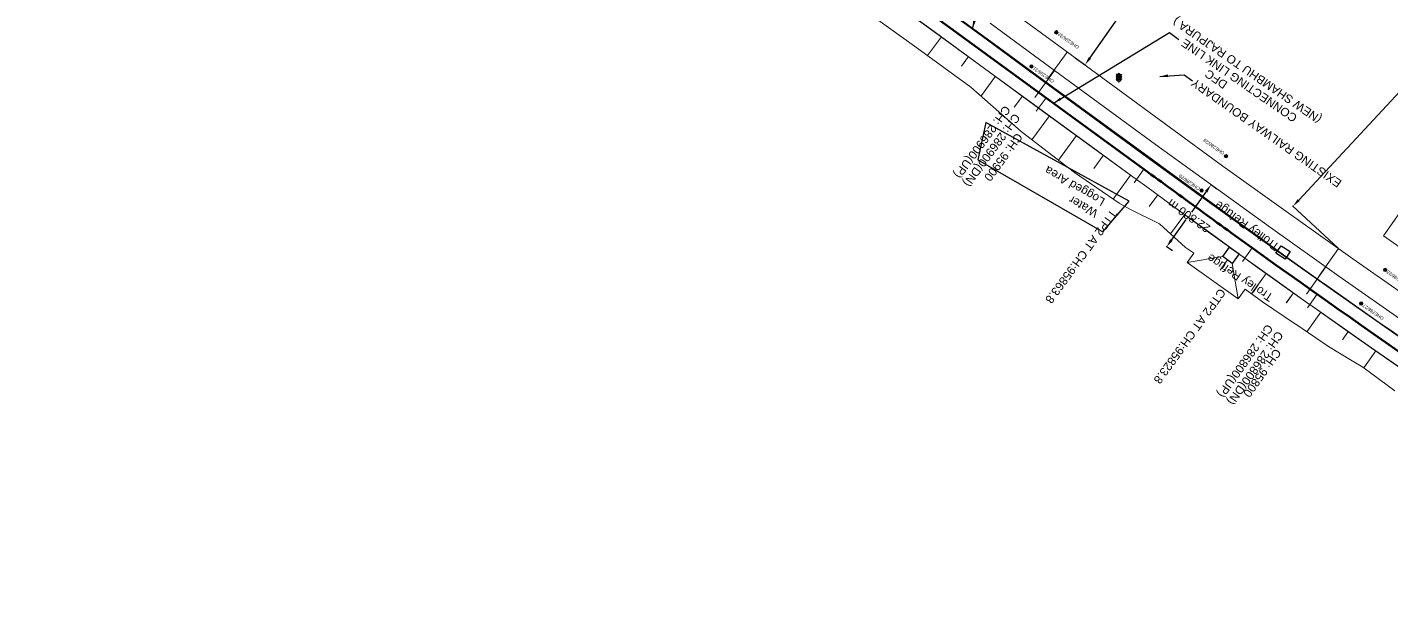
# Model space of a CAD drawing. Header units: metres. Extents: x 644418 to 1306172, y 3366650 to 6747308.
# Drawn here: x 655024.1 to 655431.6, y 3371824.5 to 3371995.8 of the extents above; entities that cross this region are included whole.
import ezdxf
from ezdxf.enums import TextEntityAlignment as Align

# ---------------------------------------------------------------- set-up
doc = ezdxf.new("R2010")
doc.units = ezdxf.units.M
doc.header["$MEASUREMENT"] = 0
doc.linetypes.add('CENTER', pattern=[2, 1.25, -0.25, 0.25, -0.25])
doc.layers.get('Defpoints').update_dxf_attribs({"lineweight": 0})
for name, color, linetype in [('C-ROAD-CNTR-N', 92, 'Continuous'), ('DFCC Boundary', 6, 'CENTER'), ('PROPOSED DFCC FORMATION LINE', 187, 'Continuous'), ('PROPOSED FORMATION LINE - Connecting line', 187, 'Continuous'), ('Side Details', 251, 'Continuous'), ('SIGNAL_POST', 8, 'Continuous'), ('TOPO_TEXT', 251, 'Continuous'), ('Trolley Refuse', 10, 'Continuous'), ('TROLLEY_STAND', 7, 'Continuous'), ('WATER_LOGGED_AREA', 5, 'Continuous')]:
    doc.layers.add(name, color=color, linetype=linetype)
for name, color, linetype, lineweight in [('Existing Chainage', 7, 'Continuous', 0), ('Existing IR Track', 143, 'Continuous', 0), ('Existing Railway Boundary', 7, 'CENTER', 0), ('OHE MAST', 8, 'Continuous', 0), ('OHE MAST TEXT', 8, 'Continuous', 0), ('Prop TPTC Connecting line', 10, 'Continuous', 0), ('PROP-DFC Connecting line', 1, 'Continuous', 0), ('Proposed Chainages Connecting line', 10, 'Continuous', 0), ('Proposed Curve_Details Connecting line', 10, 'Continuous', 0), ('PROPOSED DFC TRACK', 1, 'Continuous', 0), ('PROPOSED DFCC TOE LINE', 239, 'Continuous', 0), ('PROPOSED DFCC TOE LINE - Connecting line', 239, 'Continuous', 0), ('PROPOSED DFCC TOE SLOPES - Connecting line', 239, 'Continuous', 0), ('PROPOSED DFCC TRACK', 1, 'Continuous', 0), ('PROPOSED DRAIN CUM RETAINING WALL', 144, 'Continuous', 30)]:
    doc.layers.add(name, color=color, linetype=linetype, lineweight=lineweight)
doc.styles.get("Standard").update_dxf_attribs({"font": 'arial.ttf'})
doc.styles.add('Style-Arial', font='arial.ttf')
doc.dimstyles.new('DIM', dxfattribs={"dimtxt": 2.5, "dimasz": 2.5, "dimexe": 0.18, "dimexo": 0.0625, "dimgap": 0.09, "dimtad": 0, "dimtih": 1, "dimtoh": 1, "dimdec": 3, "dimzin": 0, "dimdsep": 46, "dimtxsty": 'Standard', "dimcen": 0.09, "dimadec": 0, "dimazin": 0, "dimtfac": 1, "dimtdec": 3, "dimtofl": 0, "dimtmove": 0, "dimatfit": 3, "dimfxl": 1, "dimtolj": 1, "dimtzin": 0, "dimarcsym": 0})
doc.dimstyles.new('ISO-25', dxfattribs={"dimtxt": 2.5, "dimasz": 2.5, "dimexe": 1.25, "dimexo": 0.625, "dimtad": 1, "dimtxsty": 'Standard', "dimcen": 2.5, "dimadec": 0, "dimazin": 0, "dimtfac": 1, "dimtmove": 0, "dimatfit": 3, "dimfxl": 1, "dimarcsym": 0})

# ---------------------------------------------------------------- blocks, each defined once
blk = doc.blocks.new('SIG')
for color, points in [(1, [(-0.22, 0.42, 0.180295), (-0.01, 0.33, -0.00255), (0.01, 0.33, -0.00255), (0.02, 0.33, 0.180295), (0.23, 0.42, -0.002654), (0.25, 0.44, 0.184495), (0.33, 0.65, 1.000001), (-0.32, 0.65, 0.184495), (-0.24, 0.44, -0.002654)]), (2, [(0.23, -0.23, -0.002654), (0.25, -0.21, 0.184495), (0.33, 0.01, 1.000001), (-0.32, 0.01, 0.184495), (-0.24, -0.21, -0.002654), (-0.22, -0.23, 0.180295), (-0.01, -0.32, -0.00255), (0.01, -0.32, -0.00255), (0.02, -0.32, 0.180295)]), (3, [(0.23, -0.88, -0.002654), (0.25, -0.86, 0.184495), (0.33, -0.64, 1.000001), (-0.32, -0.64, 0.184495), (-0.24, -0.86, -0.002654), (-0.22, -0.88, 0.395599)])]:
    blk.add_hatch(color=color).paths.add_polyline_path(points)
for p, q in [((-0.31, 0.98), (-0.32, -0.9)), ((0.33, -0.9), (0.32, 0.98))]:
    blk.add_line(p, q)
for points in [[(-0.31, 0.98), (-0.81, 0.98, 0.198758), (-0.42, 0.41, 0.003814), (-0.31, 0.39, 0.003814)], [(-0.31, 0.33), (-0.81, 0.33, 0.198758), (-0.42, -0.23, 0.003727), (-0.32, -0.26, 0.003727)], [(0.32, 0.98), (0.82, 0.98, -0.198758), (0.44, 0.41, -0.003814), (0.32, 0.39, -0.003814)], [(0.32, 0.33), (0.82, 0.33, -0.198758), (0.44, -0.23, -0.003727), (0.33, -0.26, -0.003727)], [(-0.32, -0.32), (-0.81, -0.32, 0.198758), (-0.42, -0.88, 0.003639), (-0.32, -0.9)], [(0.33, -0.32), (0.82, -0.32, -0.198758), (0.44, -0.88, -0.003639), (0.33, -0.9)]]:
    blk.add_lwpolyline(points, format="xyb")
for centre, radius, start, end in [((0.01, 0.91), 0.324, 12.4049, 167.5951), ((0.01, 0.81), 0.357, 27.7578, 152.2422), ((0.01, -0.9), 0.324, 181.4572, 358.5428)]:
    blk.add_arc(centre, radius, start, end)
blk = doc.blocks.new('OHE MAST')
h = blk.add_hatch(color=256)
edge = h.paths.add_edge_path()
edge.add_arc((0, 0), 0.514, 0, 360)
at = {"const_width": 0.01, "flags": 128}
for points in [[(1.5, 3.5), (1.5, 2), (-1.5, 2), (-1.5, 3.5)], [(0, 2), (0, 0)]]:
    blk.add_lwpolyline(points, dxfattribs=at)
blk.add_circle((0, 0), 0.514)
blk = doc.blocks.new('*D1880')
at = {"layer": 'Defpoints', "color": 0, "linetype": 'Continuous', "ltscale": 0.5, "transparency": 16777216}
for p in [(655426.42, 3372113.83), (655429.43, 3372111.71), (655336.97, 3371986.73)]:
    blk.add_point(p, dxfattribs=at)
at = {"layer": 'DFCC Boundary', "color": 0, "linetype": 'Continuous', "lineweight": -2, "ltscale": 0.5, "transparency": 16777216}
for p, q in [((655426.47, 3372113.79), (655429.58, 3372111.61)), ((655428, 3372109.67), (655385.49, 3372049.28)), ((655341.42, 3371986.65), (655383.92, 3372047.04)), ((655337.02, 3371986.69), (655340.13, 3371984.51))]:
    blk.add_line(p, q, dxfattribs=at)
at = {"layer": 'DFCC Boundary', "color": 0, "linetype": 'Continuous', "ltscale": 0.5, "transparency": 16777216}
for points in [[(655427.66, 3372109.91), (655428.34, 3372109.43), (655429.43, 3372111.71)], [(655341.08, 3371986.89), (655341.76, 3371986.41), (655339.98, 3371984.61)]]:
    blk.add_solid(points, dxfattribs=at)
at = {"layer": 'DFCC Boundary', "color": 0, "linetype": 'Continuous', "ltscale": 0.5, "transparency": 16777216, "insert": (655384.71, 3372048.16), "char_height": 2.5, "attachment_point": 5, "rotation": 145}
blk.add_mtext('\\A1;155.424 m', dxfattribs=at)
blk = doc.blocks.new('*D1882')
at = {"layer": 'Defpoints', "color": 0, "linetype": 'Continuous', "ltscale": 0.5, "transparency": 16777216}
for p in [(655511.75, 3372060.25), (655525.31, 3372047.64), (655415.65, 3371929.77)]:
    blk.add_point(p, dxfattribs=at)
at = {"layer": 'DFCC Boundary', "color": 0, "linetype": 'Continuous', "lineweight": -2, "ltscale": 0.5, "transparency": 16777216}
for p, q in [((655510.05, 3372058.42), (655475.5, 3372021.29)), ((655525.26, 3372047.68), (655511.62, 3372060.38)), ((655403.79, 3371944.21), (655473.62, 3372019.27)), ((655415.6, 3371929.81), (655401.95, 3371942.5))]:
    blk.add_line(p, q, dxfattribs=at)
at = {"layer": 'DFCC Boundary', "color": 0, "linetype": 'Continuous', "ltscale": 0.5, "transparency": 16777216}
for points in [[(655509.74, 3372058.71), (655510.35, 3372058.14), (655511.75, 3372060.25)], [(655403.48, 3371944.49), (655404.09, 3371943.93), (655402.09, 3371942.38)]]:
    blk.add_solid(points, dxfattribs=at)
at = {"layer": 'DFCC Boundary', "color": 0, "linetype": 'Continuous', "ltscale": 0.5, "transparency": 16777216, "insert": (655474.56, 3372020.28), "char_height": 2.5, "attachment_point": 5, "rotation": 145}
blk.add_mtext('\\A1;160.997 m', dxfattribs=at)
blk = doc.blocks.new('*D1960')
at = {"layer": 'Defpoints', "color": 0, "linetype": 'ByBlock', "ltscale": 0.5, "transparency": 16777216}
for p in [(655377.63, 3371948.76), (655379.42, 3371947.47), (655366.11, 3371928.96)]:
    blk.add_point(p, dxfattribs=at)
at = {"layer": 'Existing Railway Boundary', "color": 0, "linetype": 'ByBlock', "lineweight": -2, "ltscale": 0.5, "transparency": 16777216}
for p, q in [((655379.37, 3371947.51), (655377.48, 3371948.87)), ((655376.17, 3371946.73), (655371.77, 3371940.62)), ((655365.78, 3371932.28), (655370.18, 3371938.4)), ((655366.06, 3371929), (655364.17, 3371930.36))]:
    blk.add_line(p, q, dxfattribs=at)
at = {"layer": 'Existing Railway Boundary', "color": 0, "linetype": 'ByBlock', "ltscale": 0.5, "transparency": 16777216}
for points in [[(655375.83, 3371946.98), (655376.51, 3371946.49), (655377.63, 3371948.76)], [(655365.44, 3371932.52), (655366.12, 3371932.04), (655364.32, 3371930.25)]]:
    blk.add_solid(points, dxfattribs=at)
at = {"layer": 'Existing Railway Boundary', "color": 0, "linetype": 'ByBlock', "ltscale": 0.5, "transparency": 16777216, "insert": (655370.98, 3371939.51), "char_height": 2.5, "attachment_point": 5, "rotation": 145}
blk.add_mtext('\\A1;22.800 m', dxfattribs=at)

msp = doc.modelspace()

# ---------------------------------------------------------------- linework, layer by layer
at = {"layer": 'C-ROAD-CNTR-N', "color": 4, "linetype": 'Continuous', "lineweight": 50, "flags": 128}
for points in [[(655357.5819, 3371953.4222), (655194.5973, 3372072.5032)], [(655389.932, 3371929.8963), (655388.8853, 3371930.6508), (655387.8388, 3371931.4057), (655386.7927, 3371932.1611), (655385.7469, 3371932.9168), (655384.7013, 3371933.6729), (655383.656, 3371934.4294), (655382.611, 3371935.1863), (655381.5662, 3371935.9435), (655380.5217, 3371936.7011), (655379.4774, 3371937.4589), (655378.4333, 3371938.2171), (655377.3894, 3371938.9756), (655376.3458, 3371939.7343), (655375.3023, 3371940.4933), (655374.259, 3371941.2526), (655373.2158, 3371942.012), (655372.1729, 3371942.7717), (655371.13, 3371943.5316), (655370.0874, 3371944.2917), (655369.0448, 3371945.052), (655368.0023, 3371945.8124), (655366.96, 3371946.573), (655365.9178, 3371947.3337), (655364.8756, 3371948.0945), (655363.8335, 3371948.8554), (655362.7915, 3371949.6164), (655361.7495, 3371950.3774), (655360.7076, 3371951.1386), (655359.6657, 3371951.8997), (655358.6238, 3371952.6609), (655357.5819, 3371953.4222)]]:
    msp.add_lwpolyline(points, dxfattribs=at)
msp.add_lwpolyline([(655507.2692, 3371849.5159, -0.01185406), (655389.932, 3371929.8963)], format="xyb", dxfattribs=at)
at = {"layer": 'Existing Chainage', "color": 0, "linetype": 'Continuous', "lineweight": 13, "flags": 128}
for points in [[(655328.7437, 3371980.361), (655334.6592, 3371988.4237)], [(655324.9469, 3371974.8755), (655330.8606, 3371982.9396)], [(655409.8474, 3371921.6172), (655415.6454, 3371929.7648)], [(655406.0648, 3371916.144), (655411.8576, 3371924.2953)]]:
    msp.add_lwpolyline(points, dxfattribs=at)
at = {"layer": 'Existing IR Track', "flags": 128}
for points in [[(655315.9563, 3372002.1593), (655330.665, 3371991.3542), (655348.2485, 3371978.4533), (655365.071, 3371966.1108), (655381.1729, 3371954.3752), (655399.2792, 3371941.4114), (655419.9932, 3371926.6713), (655440.0624, 3371912.6298)], [(655311.6182, 3371997.0987), (655326.4251, 3371986.1922), (655343.8993, 3371973.3778), (655361.0374, 3371960.81), (655377.4168, 3371948.9156), (655395.3633, 3371936.0106), (655415.7597, 3371921.5237), (655436.0147, 3371907.3644)]]:
    msp.add_lwpolyline(points, dxfattribs=at)
at = {"layer": 'Prop TPTC Connecting line', "lineweight": 0, "flags": 128}
for points in [[(655357.5825, 3371953.4217), (655354.6328, 3371949.3845)], [(655389.9326, 3371929.8959), (655387.0099, 3371925.8391)]]:
    msp.add_lwpolyline(points, dxfattribs=at)
at = {"layer": 'PROP-DFC Connecting line', "color": 12, "linetype": 'Continuous', "lineweight": 0, "flags": 128}
msp.add_lwpolyline([(655507.2662, 3371849.5179, -0.0118537), (655389.9326, 3371929.8959), (655385.8781, 3371932.8219), (655381.8279, 3371935.7538), (655377.7814, 3371938.6907), (655373.738, 3371941.6319), (655369.697, 3371944.5764), (655365.6578, 3371947.5234), (655361.6199, 3371950.4721), (655357.5825, 3371953.4217), (655194.5971, 3372072.5034)], format="xyb", dxfattribs=at)
at = {"layer": 'Proposed Chainages Connecting line', "lineweight": 0, "flags": 128}
for points in [[(655325.3911, 3371970.7493), (655328.3408, 3371974.7865)], [(655406.3952, 3371911.9893), (655409.2857, 3371916.0692)]]:
    msp.add_lwpolyline(points, dxfattribs=at)
at = {"layer": 'Proposed Curve_Details Connecting line'}
msp.add_lwpolyline([(655477.5237, 3371940.9111), (655458.1177, 3371913.1965), (655429.1289, 3371933.4947), (655448.5349, 3371961.2093)], close=True, dxfattribs=at)
at = {"layer": 'PROPOSED DFCC FORMATION LINE', "lineweight": 0, "flags": 128}
msp.add_lwpolyline([(655440.4891, 3371898.8149), (655430.7624, 3371905.5631), (655427.7909, 3371907.636), (655421.0625, 3371912.3497), (655411.4536, 3371919.1291), (655411.3895, 3371919.1745), (655401.7435, 3371926.0375), (655395.1932, 3371930.7307), (655392.1247, 3371932.9385), (655381.3332, 3371940.7457), (655379.0037, 3371942.4382), (655370.5604, 3371948.5881), (655362.8508, 3371954.2169), (655359.7948, 3371956.4497), (655346.702, 3371966.0156), (655330.5531, 3371977.8144), (655314.4042, 3371989.6133), (655298.2553, 3372001.4121)], dxfattribs=at)
at = {"layer": 'PROPOSED DFCC TOE LINE', "lineweight": 0, "flags": 128}
for points in [[(655601.3676, 3371880.1137, 0.11334938), (655389.1444, 3372100.9494), (655384.7429, 3372103.8066), (655380.3404, 3372106.6202), (655375.9126, 3372109.4088), (655371.4611, 3372112.1745), (655366.9873, 3372114.9193), (655362.4927, 3372117.6455), (655357.9787, 3372120.3551), (655353.4468, 3372123.0504), (655348.8984, 3372125.7336), (655344.3348, 3372128.4069), (655339.7574, 3372131.0727), (655335.1676, 3372133.7331), (655330.5667, 3372136.3905), (655325.9527, 3372139.0492), (655321.3372, 3372141.7056), (655201.5387, 3372210.6419)], [(655600.0794, 3371879.3452, 0.11334729), (655388.3253, 3372099.6928), (655383.9307, 3372102.5456), (655379.5368, 3372105.3536), (655375.1171, 3372108.1371), (655370.6731, 3372110.8981), (655366.2061, 3372113.6388), (655361.7177, 3372116.3612), (655357.2094, 3372119.0675), (655352.6824, 3372121.7599), (655348.1382, 3372124.4405), (655343.5783, 3372127.1117), (655339.0038, 3372129.7757), (655334.4164, 3372132.4347), (655329.8172, 3372135.0912), (655325.2038, 3372137.7495), (655320.589, 3372140.4056), (655202.279, 3372208.4853)], [(655667.8644, 3371824.4924), (655667.3891, 3371825.4002), (655664.9139, 3371830.126), (655662.4295, 3371834.8635), (655659.9383, 3371839.6021), (655657.4361, 3371844.344), (655654.9205, 3371849.0879), (655652.389, 3371853.8324), (655649.8391, 3371858.5763), (655647.2685, 3371863.3182), (655644.6746, 3371868.0565), (655642.0552, 3371872.79), (655639.4077, 3371877.517), (655636.7298, 3371882.236), (655634.0191, 3371886.9455), (655631.2732, 3371891.6438), (655628.5058, 3371896.3027, 0.10707632), (655421.2253, 3372117.454, 0.10707632)]]:
    msp.add_lwpolyline(points, format="xyb", dxfattribs=at)
at = {"layer": 'PROPOSED DFCC TOE LINE - Connecting line', "lineweight": 0}
for points in [[(655307.5301, 3371976.4373), (655305.8525, 3371977.9086), (655289.7316, 3371989.7459), (655273.4794, 3372001.4033), (655257.3604, 3372013.2431), (655241.0457, 3372024.815), (655224.7871, 3372036.4638), (655215.067, 3372043.551), (655213.8183, 3372041.8419), (655198.8538, 3372052.9471), (655199.9739, 3372054.4802), (655192.3986, 3372059.9373), (655187.8676, 3372063.2927), (655176.338, 3372071.8406), (655175.8257, 3372072.2194), (655163.779, 3372081.1042), (655160.2728, 3372083.6786), (655152.7808, 3372089.1702), (655147.0634, 3372093.0634)], [(655432.4597, 3371887.1927), (655422.9205, 3371894.3075), (655419.7804, 3371896.168), (655412.6772, 3371900.4149), (655402.9234, 3371907.0889), (655402.8589, 3371907.1344), (655393.01, 3371913.8137), (655387.7571, 3371917.5587), (655385.7062, 3371914.6915), (655370.5029, 3371925.5668), (655372.5066, 3371928.3679), (655372.4003, 3371928.443), (655369.9789, 3371930.0247), (655362.2038, 3371937.1326), (655353.5079, 3371941.4278), (655350.1474, 3371943.2455), (655336.7971, 3371952.4588), (655320.949, 3371964.6694), (655305.8525, 3371977.9086)]]:
    msp.add_lwpolyline(points, dxfattribs=at)
at = {"layer": 'PROPOSED DFCC TOE SLOPES - Connecting line', "linetype": 'Continuous', "lineweight": 0, "flags": 128}
for points in [[(655297.0728, 3371992.9875), (655292.968, 3371987.3694)], [(655305.1473, 3371987.0881), (655303.0879, 3371984.2694)], [(655313.2217, 3371981.1887), (655309.0344, 3371975.4576)], [(655321.2962, 3371975.2893), (655318.8638, 3371971.9602)], [(655329.3706, 3371969.3898), (655324.1306, 3371962.218)], [(655337.4451, 3371963.4904), (655332.0547, 3371956.1127)], [(655345.5195, 3371957.591), (655342.6013, 3371953.5969)], [(655353.594, 3371951.6916), (655348.3363, 3371944.4954)], [(655353.5944, 3371951.6913), (655348.3378, 3371944.4944)], [(655361.6697, 3371945.793), (655359.0955, 3371942.2687)], [(655361.6718, 3371945.7914), (655359.1002, 3371942.2654)], [(655369.7513, 3371939.8988), (655365.5216, 3371934.0995)], [(655369.7553, 3371939.8959), (655365.5324, 3371934.0896)], [(655381.1007, 3371927.3256), (655370.5029, 3371925.5668)], [(655382.524, 3371926.3074), (655380.3143, 3371923.2183)], [(655383.9474, 3371925.2893), (655385.7062, 3371914.6915)], [(655394.0794, 3371922.3023), (655389.6814, 3371916.1868)], [(655394.0908, 3371922.2942), (655389.7157, 3371916.1624)], [(655402.2311, 3371916.486), (655400.0851, 3371913.4784)], [(655402.2401, 3371916.4795), (655400.1033, 3371913.4659)], [(655410.3975, 3371910.6954), (655406.234, 3371904.8236)], [(655410.407, 3371910.6887), (655406.2621, 3371904.8044)], [(655418.5823, 3371904.9298), (655416.8194, 3371902.4272)], [(655418.593, 3371904.9224), (655416.8389, 3371902.4137)], [(655426.7883, 3371899.192), (655423.2179, 3371894.0857)], [(655426.7996, 3371899.1842), (655423.2472, 3371894.0638)]]:
    msp.add_lwpolyline(points, dxfattribs=at)
at = {"layer": 'PROPOSED DFCC TRACK', "color": 12, "flags": 128}
msp.add_lwpolyline([(655614.9366, 3371888.2084, 0.11337105), (655397.7721, 3372114.1859), (655393.2986, 3372117.0898), (655388.8047, 3372119.9618), (655384.2918, 3372122.804), (655379.7616, 3372125.6186), (655375.2157, 3372128.4077), (655370.6556, 3372131.1736), (655366.0829, 3372133.9185), (655361.499, 3372136.6447), (655356.9054, 3372139.3545), (655352.3035, 3372142.0502), (655347.6948, 3372144.7342), (655343.0805, 3372147.4088), (655338.4622, 3372150.0763), (655333.8412, 3372152.7391), (655329.2187, 3372155.3995), (654649.5365, 3372546.5125)], format="xyb", dxfattribs=at)
at = {"layer": 'PROPOSED DRAIN CUM RETAINING WALL', "flags": 128}
msp.add_lwpolyline([(655136.076, 3372120.6139), (655140.9438, 3372117.0439), (655156.6306, 3372105.5392), (655172.6176, 3372093.7756), (655188.4239, 3372082.145), (655205.283, 3372069.7412), (655222.0402, 3372057.4125), (655240.541, 3372043.7983), (655259.1138, 3372030.1311), (655276.5107, 3372017.3432), (655293.7742, 3372004.6534), (655308.9494, 3371993.4755), (655323.7601, 3371982.5662), (655341.2381, 3371969.749), (655358.3847, 3371957.1749), (655374.7811, 3371945.2683), (655392.7468, 3371932.3494), (655413.1677, 3371917.8451), (655433.4483, 3371903.6679)], dxfattribs=at)
at = {"layer": 'PROPOSED FORMATION LINE - Connecting line', "lineweight": 0, "flags": 128}
for points in [[(655436.1976, 3371892.6032), (655426.4465, 3371899.3683), (655423.4675, 3371901.4465), (655416.7221, 3371906.172), (655407.089, 3371912.9685), (655407.0247, 3371913.014), (655397.3544, 3371919.8943), (655390.7876, 3371924.5994), (655387.7113, 3371926.8128), (655376.8972, 3371934.6363), (655374.564, 3371936.3315), (655366.1109, 3371942.4885), (655358.3971, 3371948.1205), (655355.3407, 3371950.3534), (655342.248, 3371959.9194), (655326.0991, 3371971.7182), (655309.9501, 3371983.5171), (655293.8012, 3371995.3159), (655277.6523, 3372007.1147)], [(655436.226, 3371892.6443), (655426.475, 3371899.4094), (655423.4961, 3371901.4875), (655416.7508, 3371906.2129), (655407.1179, 3371913.0093), (655407.0536, 3371913.0548), (655397.3834, 3371919.935), (655390.8168, 3371924.64), (655387.7406, 3371926.8533), (655376.9266, 3371934.6768), (655374.5934, 3371936.3719), (655366.1403, 3371942.5289), (655358.4266, 3371948.1608), (655355.3702, 3371950.3938), (655342.2775, 3371959.9597), (655326.1286, 3371971.7586), (655309.9796, 3371983.5574), (655293.8307, 3371995.3563), (655277.6818, 3372007.1551)], [(655440.5175, 3371898.856), (655430.791, 3371905.6041), (655427.8196, 3371907.677), (655421.0912, 3371912.3906), (655411.4825, 3371919.1699), (655411.4184, 3371919.2153), (655401.7725, 3371926.0782), (655395.2224, 3371930.7713), (655392.1539, 3371932.9791), (655381.3626, 3371940.7861), (655379.0331, 3371942.4786), (655370.5899, 3371948.6285), (655362.8803, 3371954.2573), (655359.8243, 3371956.49), (655346.7315, 3371966.056), (655330.5826, 3371977.8548), (655314.4337, 3371989.6536), (655298.2848, 3372001.4525)]]:
    msp.add_lwpolyline(points, dxfattribs=at)
at = {"layer": 'Trolley Refuse'}
msp.add_lwpolyline([(655383.9474, 3371925.2893), (655381.1007, 3371927.3256), (655383.137, 3371930.1723), (655385.9836, 3371928.136)], close=True, dxfattribs=at)
at = {"layer": 'TROLLEY_STAND', "linetype": 'Continuous'}
msp.add_polyline3d([(655399.755, 3371926.579, 269.916), (655396.989, 3371928.338, 269.864), (655398.504, 3371930.565, 270.15), (655401.2703, 3371928.8058, 270.15)], close=True, dxfattribs=at)
at = {"layer": 'WATER_LOGGED_AREA', "linetype": 'Continuous'}
msp.add_polyline3d([(655345.2682, 3371934.7347, 265.634), (655353.119, 3371943.887, 265.579), (655310.383, 3371967.401, 265.072), (655307.943, 3371956.267, 265.127), (655345.2682, 3371934.7347, 265.634)], dxfattribs=at)

# ---------------------------------------------------------------- block references
at = {"layer": 'OHE MAST', "color": 2, "rotation": 143.3908318566117}
for p in [(655331.413, 3371994.32), (655323.966, 3371984.151), (655382.086, 3371957.301), (655374.783, 3371947.065), (655429.6, 3371923.342), (655422.447, 3371913.294)]:
    msp.add_blockref('OHE MAST', p, dxfattribs=at)
at = {"layer": 'SIGNAL_POST', "linetype": 'Continuous'}
msp.add_blockref('SIG', (655350.094, 3371980.797, 270.351), dxfattribs=at)

# ---------------------------------------------------------------- texts
at = {"layer": 'Existing Chainage', "color": 0, "lineweight": 0, "char_height": 2.5, "attachment_point": 6, "line_spacing_factor": 0.6, "style": 'Style-Arial'}
for s, insert, rotation in [('CH: 286900(UP)', (655301.3583, 3371951.3447), 233.746576), ('CH: 286800(UP)', (655380.0265, 3371885.802), 234.615108)]:
    msp.add_mtext(s, dxfattribs=dict(at, insert=insert, rotation=rotation))
at = {"layer": 'Existing Chainage', "color": 0, "linetype": 'Continuous', "lineweight": 0, "char_height": 2.5, "attachment_point": 6, "line_spacing_factor": 0.6, "style": 'Style-Arial'}
for s, insert, rotation in [('CH: 286900(DN)', (655304.1154, 3371948.8235), 233.732897), ('CH: 286800(DN)', (655382.9673, 3371883.6043), 234.563345)]:
    msp.add_mtext(s, dxfattribs=dict(at, insert=insert, rotation=rotation))
at = {"layer": 'Existing Railway Boundary', "linetype": 'Continuous', "ltscale": 5}
msp.add_text('EXISTING RAILWAY BOUNDARY', height=2.5, rotation=145, dxfattribs=at).set_placement((655416.856, 3371949.8378))
at = {"layer": 'OHE MAST TEXT'}
for s, p in [('OHE286/32', (655335.0155, 3371991.8087)), ('OHE286/31', (655327.5685, 3371981.6397)), ('OHE286/28', (655378.4424, 3371960.151)), ('OHE286/29', (655371.1394, 3371949.5076)), ('OHE286/28', (655433.1695, 3371920.8047)), ('OHE286/27', (655426.0165, 3371910.7567))]:
    msp.add_text(s, height=1, rotation=145, dxfattribs=at).set_placement(p, align=Align.MIDDLE_CENTER)
at = {"layer": 'Prop TPTC Connecting line', "lineweight": 0, "char_height": 2.5, "attachment_point": 4, "line_spacing_factor": 0.6, "style": 'Style-Arial'}
for s, insert, rotation in [('TTP2 AT CH:95863.8', (655348.7334, 3371940.8934), 233.847094), ('CTP2 AT CH:95823.8', (655381.1644, 3371917.3089), 234.229084)]:
    msp.add_mtext(s, dxfattribs=dict(at, insert=insert, rotation=rotation))
at = {"layer": 'Proposed Chainages Connecting line', "lineweight": 0, "char_height": 2.5, "attachment_point": 4, "line_spacing_factor": 0.6, "style": 'Style-Arial'}
for s, insert, rotation in [('CH: 95900', (655320.5218, 3371963.7686), 233.847094), ('CH: 95800', (655397.7238, 3371899.3331), 234.683344)]:
    msp.add_mtext(s, dxfattribs=dict(at, insert=insert, rotation=rotation))
at = {"layer": 'PROPOSED DFC TRACK', "color": 10, "linetype": 'Continuous', "lineweight": -3, "ltscale": 5, "style": 'Style-Arial'}
for s, p in [('(NEW SHAMBHU TO RAJPURA )', (655367.28, 3371999.0439)), ('CONNECTING LINK LINE', (655369.8759, 3371992.5635)), ('DFC', (655376.8615, 3371983.3954))]:
    msp.add_text(s, height=2.5, rotation=145.44335, dxfattribs=at).set_placement(p, align=Align.RIGHT)
at = {"layer": 'Side Details'}
msp.add_text('Trolley Refuge', height=2.5, rotation=144.100313, dxfattribs=at).set_placement((655398.2668, 3371930.8006))
at = {"layer": 'TOPO_TEXT', "color": 5}
for s, p in [('Logged Area', (655346.1761, 3371944.4742)), ('Water', (655344.1163, 3371940.9933))]:
    msp.add_text(s, height=2.5, rotation=150.020026, dxfattribs=at).set_placement(p)
at = {"layer": 'Trolley Refuse', "style": 'Style-Arial'}
msp.add_text('Trolley Refuge', height=2.5, rotation=146.531966, dxfattribs=at).set_placement((655396.3956, 3371915.7596))

# ---------------------------------------------------------------- dimensions: what is measured, and where the dimension line sits
at = {"layer": 'DFCC Boundary', "linetype": 'Continuous', "ltscale": 0.5}
dim = msp.add_aligned_dim(p1=(655336.9679, 3371986.7298), p2=(655426.4219, 3372113.8309), distance=-3.6843, dimstyle='DIM', override={"dimpost": ' m', "dimtmove": 2}, dxfattribs=at)
dim.commit()
dim.dimension.update_dxf_attribs({"geometry": '*D1880', "text_midpoint": (655384.7079, 3372048.1598), "text_rotation": 145})
dim = msp.add_linear_dim(base=(655511.7484, 3372060.2537), p1=(655415.6456, 3371929.765), p2=(655525.3073, 3372047.6396), angle=47.067183, dimstyle='DIM', override={"dimpost": ' m'}, dxfattribs=at)
dim.commit()
dim.dimension.update_dxf_attribs({"geometry": '*D1882', "text_midpoint": (655474.562, 3372020.2824), "dimtype": 129, "text_rotation": 145})
at = {"layer": 'Existing Railway Boundary', "linetype": 'ByBlock', "ltscale": 0.5}
dim = msp.add_aligned_dim(p1=(655366.1101, 3371928.9633), p2=(655379.4211, 3371947.4743), distance=2.2048, dimstyle='DIM', override={"dimpost": ' m'}, dxfattribs=at)
dim.commit()
dim.dimension.update_dxf_attribs({"geometry": '*D1960', "text_midpoint": (655370.9756, 3371939.506), "text_rotation": 145})

# ---------------------------------------------------------------- leaders
at = {"layer": 'Existing Railway Boundary', "linetype": 'Continuous', "ltscale": 5}
msp.add_leader([(655362.2774, 3371981.1618), (655369.5556, 3371981.6615), (655372.0442, 3371979.8757)], dimstyle='ISO-25', override={"dimtxt": 0.5, "dimtad": 0}, dxfattribs=at)
at = {"layer": 'PROPOSED DFC TRACK', "color": 10, "linetype": 'Continuous', "lineweight": -3, "ltscale": 5}
msp.add_leader([(655330.5555, 3371973.1684), (655365.1958, 3371994.2696), (655367.9619, 3371992.2179)], dimstyle='ISO-25', override={"dimtxt": 3, "dimasz": 2.5, "dimgap": 0.625, "dimtad": 0, "dimdec": 3, "dimzin": 2, "dimtdec": 3}, dxfattribs=at)
at = {"layer": 'PROPOSED DRAIN CUM RETAINING WALL', "linetype": 'Continuous', "lineweight": 0, "ltscale": 5}
msp.add_leader([(655306.3328, 3371995.4029), (655313.3959, 3372022.609), (655311.5907, 3372023.939)], dimstyle='ISO-25', override={"dimtxt": 3, "dimtad": 0, "dimdec": 3, "dimzin": 2, "dimtdec": 3}, dxfattribs=at)

doc.saveas('drawing.dxf')
